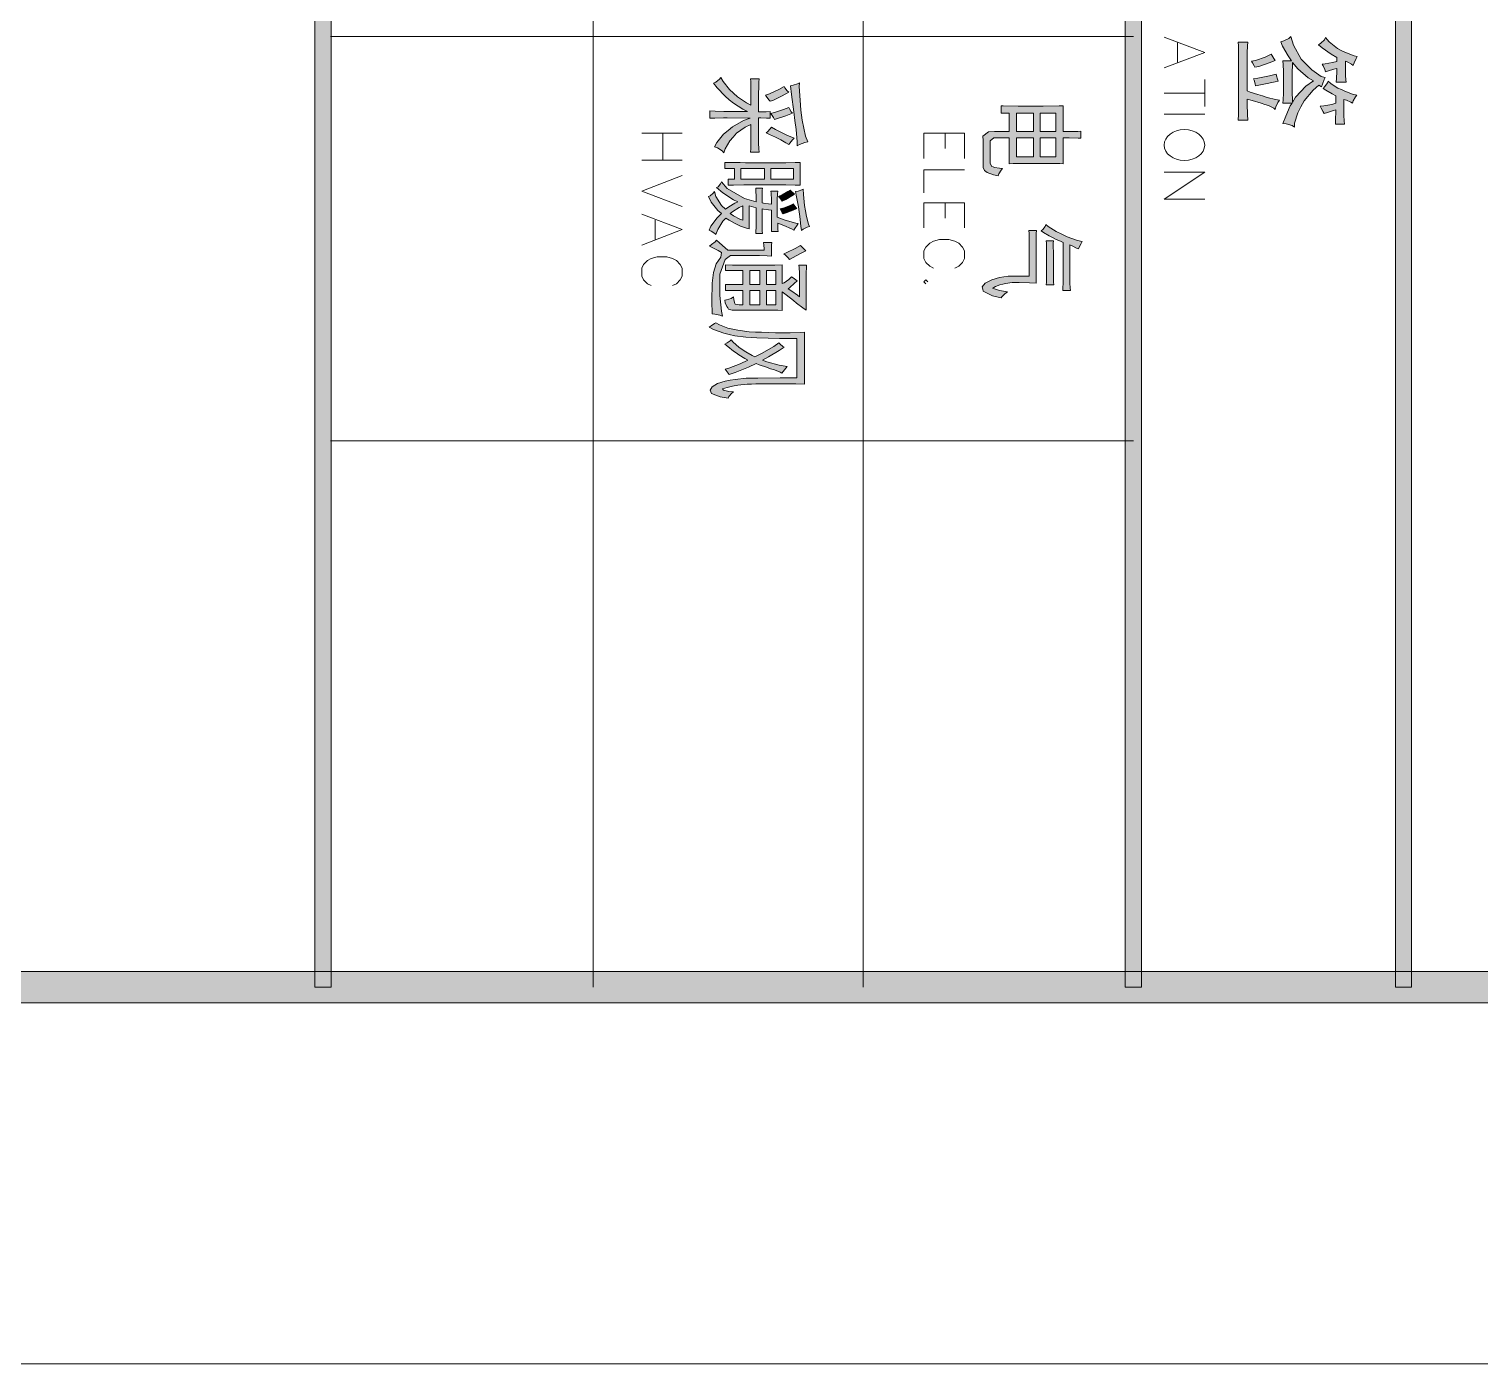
# Model space of a CAD drawing. Header units: millimetres. Extents: x 117 to 78452272, y 10 to 169749766.
# Drawn here: x 78434219 to 78438842, y 169648478 to 169652730 of the extents above; entities that cross this region are included whole.
import ezdxf

# ---------------------------------------------------------------- set-up
doc = ezdxf.new("R2010")
doc.units = ezdxf.units.MM

msp = doc.modelspace()

# ---------------------------------------------------------------- hatches: boundary and pattern name
h = msp.add_hatch(color=0)
h.dxf.hatch_style = 2
h.paths.add_polyline_path([(78435130.19, 169655684.228), (78435181.9, 169655684.228), (78435181.9, 169649677.669), (78435130.19, 169649677.669)])
h = msp.add_hatch(color=0)
h.dxf.hatch_style = 2
h.paths.add_polyline_path([(78437712.247, 169655701.896), (78437763.958, 169655701.896), (78437763.958, 169649677.669), (78437712.247, 169649677.669)])
h = msp.add_hatch(color=0)
h.dxf.hatch_style = 2
h.paths.add_polyline_path([(78438624.5, 169649677.669), (78438572.79, 169649677.669), (78438572.79, 169655684.228), (78438624.5, 169655684.228)])
h = msp.add_hatch(color=0)
h.dxf.hatch_style = 2
h.paths.add_polyline_path([(78438073.356, 169652644.536), (78438073.356, 169652654.878), (78438072.494, 169652676.855), (78438071.633, 169652688.49), (78438102.228, 169652688.49), (78438101.366, 169652676.424), (78438100.935, 169652654.878), (78438100.935, 169652645.829), (78438100.935, 169652532.929), (78438110.415, 169652529.051), (78438134.978, 169652521.294), (78438149.198, 169652516.985), (78438163.849, 169652512.676), (78438190.566, 169652506.212), (78438203.062, 169652503.626), (78438198.753, 169652496.732), (78438192.289, 169652482.511), (78438190.135, 169652474.324), (78438184.964, 169652478.633), (78438168.589, 169652486.39), (78438156.523, 169652490.268), (78438144.889, 169652493.715), (78438116.879, 169652502.334), (78438100.935, 169652507.074), (78438100.935, 169652490.699), (78438101.366, 169652457.518), (78438102.228, 169652440.281), (78438071.633, 169652440.281), (78438072.494, 169652457.518), (78438073.356, 169652482.942), (78438073.356, 169652491.561)])
h = msp.add_hatch(color=0)
h.paths.add_polyline_path([(78438214.266, 169652429.509), (78438223.316, 169652453.209), (78438237.967, 169652485.528), (78438243.569, 169652493.715), (78438214.266, 169652493.715), (78438215.128, 169652504.919), (78438215.99, 169652526.034), (78438215.99, 169652536.376), (78438215.99, 169652583.777), (78438215.99, 169652594.981), (78438215.128, 169652617.389), (78438214.266, 169652629.023), (78438241.845, 169652629.023), (78438230.641, 169652645.398), (78438213.404, 169652675.562), (78438207.803, 169652689.783), (78438217.714, 169652692.368), (78438233.658, 169652700.556), (78438240.121, 169652706.588), (78438248.309, 169652679.01), (78438272.871, 169652634.194), (78438289.677, 169652617.389), (78438306.483, 169652600.583), (78438335.785, 169652579.468), (78438348.713, 169652575.59), (78438345.696, 169652569.126), (78438340.094, 169652554.905), (78438337.509, 169652546.287), (78438329.321, 169652551.027), (78438310.792, 169652535.945), (78438281.92, 169652501.472), (78438272.009, 169652482.511), (78438261.667, 169652463.12), (78438251.756, 169652430.801), (78438251.756, 169652417.443), (78438243.569, 169652422.614), (78438224.608, 169652428.647)])
h.paths.add_polyline_path([(78438245.292, 169652623.852), (78438244.43, 169652614.372), (78438243.569, 169652594.119), (78438243.569, 169652583.777), (78438243.569, 169652536.376), (78438243.569, 169652526.034), (78438244.43, 169652506.212), (78438245.292, 169652496.301), (78438254.773, 169652513.537), (78438287.953, 169652548.011), (78438311.654, 169652565.678), (78438295.279, 169652574.297), (78438262.098, 169652603.168)])
h = msp.add_hatch(color=0)
h.dxf.hatch_style = 2
h.paths.add_polyline_path([(78438384.479, 169652560.938), (78438385.341, 169652573.004), (78438386.202, 169652594.981), (78438386.202, 169652604.461), (78438377.153, 169652602.306), (78438359.485, 169652596.705), (78438350.436, 169652593.688), (78438348.282, 169652601.014), (78438342.249, 169652613.079), (78438339.232, 169652617.819), (78438348.713, 169652619.112), (78438372.413, 169652623.421), (78438386.202, 169652626.438), (78438386.202, 169652639.796), (78438368.535, 169652650.138), (78438339.232, 169652670.391), (78438328.028, 169652679.872), (78438334.923, 169652685.043), (78438346.558, 169652696.246), (78438350.436, 169652703.141), (78438362.071, 169652689.352), (78438387.926, 169652668.237), (78438402.577, 169652661.342), (78438417.228, 169652654.017), (78438441.36, 169652644.536), (78438451.271, 169652642.382), (78438447.824, 169652636.349), (78438441.36, 169652622.129), (78438438.343, 169652614.372), (78438433.172, 169652618.681), (78438421.107, 169652625.145), (78438413.781, 169652627.731), (78438413.781, 169652589.81), (78438413.781, 169652582.484), (78438414.643, 169652568.264), (78438415.505, 169652560.938)])
h = msp.add_hatch(color=0)
h.dxf.hatch_style = 2
h.paths.add_polyline_path([(78438190.135, 169652630.316), (78438170.313, 169652622.129), (78438137.994, 169652611.356), (78438125.066, 169652608.339), (78438123.343, 169652613.079), (78438117.741, 169652622.99), (78438113.863, 169652627.731), (78438126.79, 169652630.316), (78438158.247, 169652641.089), (78438176.776, 169652649.707), (78438179.362, 169652646.691), (78438185.826, 169652636.78)])
h = msp.add_hatch(color=0)
h.dxf.hatch_style = 2
h.paths.add_polyline_path([(78436544.03, 169652466.567), (78436550.063, 169652466.567), (78436568.162, 169652466.998), (78436580.227, 169652467.429), (78436580.227, 169652446.314), (78436569.454, 169652446.745), (78436551.356, 169652447.176), (78436544.03, 169652447.176), (78436544.03, 169652374.351), (78436544.03, 169652366.595), (78436544.461, 169652348.496), (78436545.323, 169652337.723), (78436518.175, 169652337.723), (78436519.037, 169652348.496), (78436519.468, 169652366.164), (78436519.468, 169652373.489), (78436519.468, 169652426.061), (78436501.369, 169652417.874), (78436472.929, 169652398.052), (78436462.587, 169652385.986), (78436452.676, 169652373.92), (78436437.594, 169652348.927), (78436432.853, 169652335.999), (78436427.682, 169652342.463), (78436412.6, 169652351.943), (78436403.12, 169652354.96), (78436410.877, 169652369.18), (78436432.423, 169652395.466), (78436446.643, 169652407.101), (78436460.863, 169652419.166), (78436495.767, 169652438.558), (78436516.882, 169652446.314), (78436444.057, 169652447.176), (78436432.423, 169652447.176), (78436404.844, 169652446.745), (78436388.469, 169652446.314), (78436388.469, 169652469.584), (78436405.275, 169652468.722), (78436432.853, 169652467.429), (78436444.057, 169652467.429), (78436508.695, 169652467.429), (78436493.182, 169652475.186), (78436464.31, 169652494.146), (78436450.521, 169652504.919), (78436437.163, 169652516.123), (78436412.169, 169652542.84), (78436400.535, 169652557.922), (78436407.429, 169652561.369), (78436419.064, 169652570.419), (78436423.804, 169652576.02), (78436431.13, 169652563.093), (78436451.383, 169652537.669), (78436464.31, 169652526.034), (78436476.807, 169652513.968), (78436504.817, 169652495.008), (78436519.468, 169652487.682), (78436519.468, 169652520.863), (78436519.037, 169652563.093), (78436518.175, 169652572.142), (78436545.323, 169652572.142), (78436544.461, 169652561.369), (78436544.03, 169652508.797)])
h = msp.add_hatch(color=0)
h.dxf.hatch_style = 2
h.paths.add_polyline_path([(78438120.326, 169652571.711), (78438134.978, 169652573.435), (78438171.175, 169652580.761), (78438193.151, 169652586.362), (78438194.013, 169652581.622), (78438197.461, 169652570.419), (78438199.615, 169652564.386), (78438190.135, 169652561.8), (78438153.507, 169652554.905), (78438126.79, 169652549.735), (78438125.928, 169652555.767), (78438122.481, 169652566.971)])
h = msp.add_hatch(color=0)
h.dxf.hatch_style = 2
h.paths.add_polyline_path([(78436639.694, 169652528.62), (78436619.441, 169652516.985), (78436589.707, 169652502.764), (78436580.227, 169652500.179), (78436577.642, 169652504.057), (78436570.316, 169652513.537), (78436565.576, 169652519.139), (78436578.934, 169652523.449), (78436608.668, 169652537.238), (78436625.043, 169652546.718), (78436627.628, 169652542.84), (78436634.954, 169652533.36)])
h = msp.add_hatch(color=0)
h.dxf.hatch_style = 2
h.paths.add_polyline_path([(78436666.842, 169652357.976), (78436666.842, 169652370.473), (78436663.394, 169652410.548), (78436659.516, 169652438.558), (78436655.638, 169652466.998), (78436648.743, 169652522.156), (78436645.296, 169652549.735), (78436653.914, 169652551.458), (78436668.134, 169652555.767), (78436673.736, 169652558.784), (78436672.875, 169652547.149), (78436675.891, 169652503.626), (78436678.907, 169652471.738), (78436682.355, 169652439.851), (78436693.128, 169652389.433), (78436700.884, 169652371.335), (78436691.404, 169652368.749), (78436674.167, 169652362.285)])
h = msp.add_hatch(color=0)
h.dxf.hatch_style = 2
h.paths.add_polyline_path([(78438345.696, 169652460.966), (78438342.249, 169652466.998), (78438335.785, 169652478.633), (78438332.769, 169652484.235), (78438344.834, 169652485.528), (78438369.828, 169652490.268), (78438383.186, 169652493.715), (78438383.186, 169652516.985), (78438371.551, 169652523.879), (78438351.298, 169652535.945), (78438342.249, 169652541.116), (78438348.282, 169652546.718), (78438356.038, 169652558.353), (78438358.624, 169652564.386), (78438368.535, 169652555.767), (78438389.65, 169652542.409), (78438400.854, 169652537.238), (78438412.057, 169652532.067), (78438436.62, 169652523.018), (78438449.547, 169652519.57), (78438445.238, 169652513.968), (78438438.774, 169652501.041), (78438436.62, 169652493.715), (78438431.018, 169652497.594), (78438417.228, 169652503.626), (78438409.041, 169652506.212), (78438409.041, 169652460.966), (78438409.041, 169652454.933), (78438409.903, 169652438.127), (78438410.765, 169652426.923), (78438381.462, 169652426.923), (78438382.324, 169652443.298), (78438383.186, 169652466.567), (78438383.186, 169652473.031), (78438375.86, 169652470.877), (78438356.9, 169652464.844)])
h = msp.add_hatch(color=0)
h.dxf.hatch_style = 2
h.paths.add_polyline_path([(78436652.191, 169652462.689), (78436630.214, 169652454.071), (78436601.342, 169652443.729), (78436594.017, 169652442.436), (78436591, 169652448.038), (78436584.967, 169652457.518), (78436581.951, 169652461.396), (78436594.017, 169652463.982), (78436622.888, 169652473.893), (78436639.694, 169652480.788), (78436641.848, 169652476.048), (78436647.881, 169652466.998)])
h = msp.add_hatch(color=0)
h.paths.add_polyline_path([(78437307.616, 169652262.743), (78437292.103, 169652266.191), (78437271.85, 169652273.086), (78437267.541, 169652276.102), (78437263.231, 169652279.118), (78437258.922, 169652289.029), (78437258.922, 169652296.355), (78437258.922, 169652375.213), (78437258.06, 169652389.002), (78437276.59, 169652403.223), (78437295.119, 169652403.653), (78437342.52, 169652403.653), (78437342.52, 169652462.258), (78437317.096, 169652462.258), (78437317.096, 169652485.959), (78437323.56, 169652485.097), (78437370.53, 169652484.666), (78437410.174, 169652484.666), (78437450.25, 169652484.666), (78437501.96, 169652485.097), (78437514.456, 169652485.959), (78437514.456, 169652403.653), (78437532.555, 169652403.653), (78437560.995, 169652404.084), (78437570.907, 169652404.515), (78437570.907, 169652382.539), (78437562.288, 169652382.969), (78437533.848, 169652383.4), (78437514.456, 169652383.4), (78437514.456, 169652301.095), (78437504.114, 169652301.957), (78437462.315, 169652302.388), (78437430.427, 169652302.388), (78437399.401, 169652302.388), (78437355.448, 169652301.957), (78437342.52, 169652301.095), (78437342.52, 169652383.4), (78437306.323, 169652383.4), (78437293.827, 169652383.4), (78437281.761, 169652373.92), (78437281.761, 169652364.009), (78437281.761, 169652310.575), (78437281.761, 169652302.388), (78437286.501, 169652292.477), (78437291.241, 169652291.184), (78437295.981, 169652289.46), (78437311.063, 169652286.875), (78437320.974, 169652286.013), (78437316.234, 169652280.842), (78437309.34, 169652269.207)])
h.paths.add_polyline_path([(78437365.79, 169652322.641), (78437419.655, 169652322.641), (78437419.655, 169652383.4), (78437365.79, 169652383.4)])
h.paths.add_polyline_path([(78437365.79, 169652403.653), (78437419.655, 169652403.653), (78437419.655, 169652462.258), (78437365.79, 169652462.258)])
h.paths.add_polyline_path([(78437441.2, 169652322.641), (78437491.187, 169652322.641), (78437491.187, 169652383.4), (78437441.2, 169652383.4)])
h.paths.add_polyline_path([(78437441.2, 169652403.653), (78437491.187, 169652403.653), (78437491.187, 169652462.258), (78437441.2, 169652462.258)])
h = msp.add_hatch(color=0)
h.dxf.hatch_style = 2
h.paths.add_polyline_path([(78436639.694, 169652362.285), (78436631.075, 169652367.887), (78436614.27, 169652377.368), (78436606.082, 169652381.246), (78436597.895, 169652385.555), (78436578.934, 169652394.604), (78436568.162, 169652399.775), (78436572.471, 169652403.223), (78436580.227, 169652412.272), (78436584.536, 169652417.874), (78436597.464, 169652410.117), (78436633.661, 169652392.45), (78436657.361, 169652382.539), (78436652.191, 169652376.937), (78436643.141, 169652366.595)])
h = msp.add_hatch(color=0)
h.paths.add_polyline_path([(78436676.322, 169652232.579), (78436660.809, 169652233.01), (78436630.214, 169652233.441), (78436615.562, 169652233.441), (78436514.297, 169652233.441), (78436497.06, 169652233.441), (78436463.449, 169652233.01), (78436446.643, 169652232.579), (78436446.643, 169652251.54), (78436466.896, 169652251.54), (78436466.896, 169652286.013), (78436435.87, 169652286.013), (78436435.87, 169652305.404), (78436451.814, 169652305.404), (78436484.994, 169652304.973), (78436501.8, 169652304.542), (78436615.562, 169652304.542), (78436630.214, 169652304.542), (78436660.809, 169652304.973), (78436676.322, 169652305.404)])
h.paths.add_polyline_path([(78436487.149, 169652251.54), (78436562.991, 169652251.54), (78436562.991, 169652286.013), (78436487.149, 169652286.013)])
h.paths.add_polyline_path([(78436583.244, 169652251.54), (78436654.776, 169652251.54), (78436654.776, 169652286.013), (78436583.244, 169652286.013)])
h = msp.add_hatch(color=0)
h.paths.add_polyline_path([(78436403.12, 169652213.188), (78436407.86, 169652196.382), (78436425.528, 169652167.942), (78436438.455, 169652156.307), (78436448.797, 169652163.632), (78436468.189, 169652175.267), (78436477.669, 169652179.576), (78436463.449, 169652186.471), (78436429.837, 169652208.879), (78436410.015, 169652225.254), (78436414.755, 169652227.839), (78436422.08, 169652236.888), (78436425.097, 169652243.352), (78436444.057, 169652221.806), (78436499.215, 169652189.918), (78436535.843, 169652179.576), (78436535.843, 169652195.089), (78436534.981, 169652216.635), (78436534.55, 169652223.099), (78436556.096, 169652223.099), (78436555.234, 169652217.066), (78436554.803, 169652193.797), (78436554.803, 169652176.56), (78436559.974, 169652175.267), (78436575.056, 169652173.113), (78436584.536, 169652172.682), (78436584.536, 169652186.471), (78436583.675, 169652207.155), (78436583.244, 169652214.05), (78436604.79, 169652214.05), (78436603.928, 169652205.001), (78436603.497, 169652187.333), (78436603.497, 169652178.715), (78436603.497, 169652130.883), (78436628.921, 169652121.834), (78436662.101, 169652111.922), (78436669.427, 169652110.63), (78436666.411, 169652105.459), (78436659.516, 169652095.117), (78436656.069, 169652089.515), (78436649.174, 169652093.393), (78436623.75, 169652104.597), (78436604.79, 169652111.922), (78436604.79, 169652105.028), (78436605.22, 169652092.1), (78436606.082, 169652085.206), (78436584.536, 169652085.206), (78436584.536, 169652153.29), (78436575.056, 169652154.152), (78436559.974, 169652156.307), (78436554.803, 169652157.169), (78436554.803, 169652107.613), (78436554.803, 169652100.288), (78436555.234, 169652086.067), (78436556.096, 169652079.173), (78436534.55, 169652079.173), (78436534.981, 169652085.206), (78436535.843, 169652098.995), (78436535.843, 169652106.751), (78436535.843, 169652160.616), (78436514.297, 169652166.649), (78436514.297, 169652093.393), (78436504.817, 169652095.978), (78436486.287, 169652102.442), (78436477.669, 169652106.751), (78436469.051, 169652110.63), (78436450.09, 169652121.403), (78436439.748, 169652127.866), (78436429.837, 169652117.955), (78436413.462, 169652091.669), (78436407.429, 169652075.294), (78436403.982, 169652079.173), (78436393.209, 169652086.498), (78436385.883, 169652089.515), (78436391.916, 169652102.442), (78436411.308, 169652129.159), (78436425.097, 169652142.087), (78436413.462, 169652151.998), (78436393.209, 169652179.145), (78436384.591, 169652196.813), (78436389.762, 169652199.399), (78436399.242, 169652207.586)])
h.paths.add_polyline_path([(78436453.537, 169652142.087), (78436463.449, 169652135.192), (78436483.702, 169652124.419), (78436494.044, 169652120.972), (78436494.044, 169652166.649), (78436481.547, 169652161.478), (78436461.294, 169652149.412)])
h = msp.add_hatch(color=0)
h.dxf.hatch_style = 2
h.paths.add_polyline_path([(78436658.654, 169652204.139), (78436650.036, 169652198.537), (78436630.214, 169652187.333), (78436619.441, 169652181.731), (78436616.855, 169652185.609), (78436610.822, 169652193.366), (78436607.375, 169652196.813), (78436619.01, 169652201.984), (78436637.108, 169652212.326), (78436644.003, 169652217.066), (78436648.743, 169652213.188), (78436656.069, 169652206.724)])
h = msp.add_hatch(color=0)
h.dxf.hatch_style = 2
h.paths.add_polyline_path([(78436685.802, 169652220.083), (78436686.664, 169652202.846), (78436690.111, 169652168.373), (78436693.128, 169652150.705), (78436696.144, 169652133.468), (78436702.608, 169652108.906), (78436706.055, 169652101.58), (78436698.73, 169652098.995), (78436685.802, 169652092.531), (78436680.631, 169652088.222), (78436678.907, 169652102.442), (78436675.46, 169652132.606), (78436672.875, 169652148.119), (78436670.72, 169652164.063), (78436664.687, 169652195.951), (78436661.671, 169652212.326), (78436669.427, 169652213.619), (78436681.924, 169652217.497)])
h = msp.add_hatch(color=0)
h.dxf.hatch_style = 2
h.paths.add_polyline_path([(78436612.977, 169652157.169), (78436625.043, 169652161.047), (78436646.158, 169652169.234), (78436654.776, 169652173.544), (78436656.931, 169652169.665), (78436662.101, 169652161.909), (78436665.549, 169652158.461), (78436653.483, 169652152.86), (78436631.937, 169652144.241), (78436622.457, 169652141.225), (78436619.441, 169652145.103), (78436614.701, 169652153.29)])
h = msp.add_hatch(color=0)
h.dxf.hatch_style = 2
h.paths.add_polyline_path([(78437317.096, 169651873.625), (78437289.086, 169651880.52), (78437259.784, 169651894.74), (78437258.06, 169651901.635), (78437256.337, 169651908.96), (78437265.386, 169651921.026), (78437276.59, 169651926.197), (78437287.363, 169651931.368), (78437311.925, 169651938.263), (78437325.714, 169651940.417), (78437339.504, 169651942.572), (78437380.01, 169651943.434), (78437406.296, 169651942.572), (78437406.296, 169652053.749), (78437406.296, 169652061.936), (78437405.434, 169652079.173), (78437405.003, 169652088.222), (78437429.135, 169652088.222), (78437428.273, 169652079.173), (78437427.842, 169652061.936), (78437427.842, 169652053.749), (78437427.842, 169651921.026), (78437406.727, 169651921.888), (78437374.408, 169651922.75), (78437362.773, 169651922.75), (78437351.57, 169651922.319), (78437330.886, 169651919.733), (78437321.836, 169651917.579), (78437312.356, 169651915.424), (78437298.567, 169651910.253), (78437293.827, 169651907.237), (78437289.086, 169651904.651), (78437311.063, 169651897.325), (78437337.349, 169651892.585), (78437328.3, 169651886.983), (78437318.389, 169651877.503)])
h = msp.add_hatch(color=0)
h.dxf.hatch_style = 2
h.paths.add_polyline_path([(78437563.15, 169652029.617), (78437556.686, 169652032.634), (78437543.328, 169652039.097), (78437536.002, 169652042.545), (78437536.002, 169651931.368), (78437536.002, 169651921.888), (78437536.433, 169651904.651), (78437537.295, 169651896.895), (78437513.164, 169651896.895), (78437513.594, 169651904.651), (78437514.456, 169651921.888), (78437514.456, 169651931.368), (78437514.456, 169652050.732), (78437507.562, 169652053.318), (78437490.325, 169652061.074), (78437479.983, 169652066.676), (78437469.21, 169652071.847), (78437451.542, 169652082.189), (78437444.217, 169652087.36), (78437449.388, 169652091.238), (78437456.713, 169652101.58), (78437458.868, 169652107.613), (78437466.194, 169652101.149), (78437491.618, 169652085.636), (78437509.716, 169652077.018), (78437527.384, 169652068.4), (78437560.134, 169652056.334), (78437575.216, 169652052.887), (78437571.768, 169652047.285), (78437565.735, 169652035.65)])
h = msp.add_hatch(color=0)
h.dxf.hatch_style = 2
h.paths.add_polyline_path([(78436584.536, 169652007.209), (78436570.747, 169652007.64), (78436546.616, 169652008.502), (78436535.843, 169652008.502), (78436454.83, 169652008.502), (78436437.594, 169651995.575), (78436420.788, 169651949.036), (78436420.788, 169651914.993), (78436420.788, 169651880.951), (78436425.097, 169651831.395), (78436428.975, 169651815.882), (78436420.788, 169651818.898), (78436403.982, 169651822.346), (78436395.364, 169651822.777), (78436394.502, 169651863.283), (78436395.795, 169651921.026), (78436397.949, 169651937.832), (78436400.104, 169651955.068), (78436409.153, 169651982.647), (78436416.048, 169651992.989), (78436423.373, 169652003.762), (78436425.097, 169652017.982), (78436420.357, 169652021.43), (78436415.186, 169652024.877), (78436398.38, 169652033.495), (78436387.176, 169652038.666), (78436393.64, 169652043.406), (78436405.275, 169652052.456), (78436410.015, 169652057.196), (78436419.495, 169652049.008), (78436437.163, 169652033.064), (78436445.35, 169652025.739), (78436561.267, 169652025.739), (78436561.267, 169652029.617), (78436560.836, 169652042.114), (78436559.974, 169652050.732), (78436585.829, 169652050.732), (78436584.967, 169652042.976), (78436584.536, 169652020.999)])
h = msp.add_hatch(color=0)
h.dxf.hatch_style = 2
h.paths.add_polyline_path([(78436693.989, 169652023.584), (78436677.615, 169652014.966), (78436652.191, 169652001.177), (78436642.71, 169651996.006), (78436638.401, 169652001.608), (78436628.921, 169652010.657), (78436623.75, 169652014.535), (78436633.661, 169652017.982), (78436660.809, 169652031.341), (78436677.615, 169652040.821), (78436681.924, 169652036.512), (78436689.68, 169652027.893)])
h = msp.add_hatch(color=0)
h.dxf.hatch_style = 2
h.paths.add_polyline_path([(78437483.43, 169651948.605), (78437483.43, 169651940.417), (78437483.861, 169651924.042), (78437484.723, 169651915.855), (78437460.161, 169651915.855), (78437461.023, 169651924.042), (78437461.453, 169651940.417), (78437461.453, 169651948.605), (78437461.453, 169652023.584), (78437461.453, 169652031.772), (78437461.023, 169652047.716), (78437460.161, 169652055.903), (78437483.43, 169652055.903), (78437482.568, 169652047.716), (78437482.568, 169652031.772), (78437483.43, 169652023.584)])
h = msp.add_hatch(color=0)
h.paths.add_polyline_path([(78436695.282, 169651834.842), (78436684.509, 169651842.168), (78436664.256, 169651856.819), (78436654.776, 169651865.007), (78436645.296, 169651872.763), (78436627.628, 169651886.553), (78436619.441, 169651892.585), (78436619.441, 169651833.981), (78436604.79, 169651834.412), (78436575.487, 169651834.842), (78436561.267, 169651834.842), (78436468.189, 169651834.842), (78436459.57, 169651834.412), (78436447.936, 169651837.859), (78436445.35, 169651842.168), (78436442.334, 169651846.046), (78436437.594, 169651858.112), (78436435.87, 169651866.299), (78436441.903, 169651867.592), (78436456.123, 169651872.332), (78436464.31, 169651876.641), (78436464.741, 169651868.885), (78436466.896, 169651858.974), (78436468.189, 169651856.388), (78436469.481, 169651853.803), (78436482.409, 169651851.648), (78436494.044, 169651852.079), (78436494.044, 169651897.756), (78436438.455, 169651897.756), (78436438.455, 169651916.286), (78436494.044, 169651916.286), (78436494.044, 169651960.67), (78436438.455, 169651960.67), (78436438.455, 169651978.769), (78436460.863, 169651978.338), (78436505.248, 169651977.907), (78436527.655, 169651977.907), (78436550.063, 169651977.907), (78436595.74, 169651978.338), (78436619.441, 169651978.769), (78436619.441, 169651919.302), (78436625.043, 169651921.457), (78436639.694, 169651932.661), (78436649.174, 169651941.279), (78436653.483, 169651937.832), (78436662.101, 169651931.368), (78436666.842, 169651928.351), (78436657.361, 169651919.302), (78436643.141, 169651906.375), (78436638.401, 169651902.927), (78436650.036, 169651894.74), (78436667.704, 169651882.243), (78436673.736, 169651877.503), (78436673.736, 169651942.572), (78436673.736, 169651952.483), (78436672.875, 169651970.151), (78436672.444, 169651977.907), (78436696.575, 169651977.907), (78436696.144, 169651970.151), (78436695.282, 169651953.776), (78436695.282, 169651944.295)])
h.paths.add_polyline_path([(78436515.59, 169651852.079), (78436547.908, 169651852.079), (78436547.908, 169651897.756), (78436515.59, 169651897.756)])
h.paths.add_polyline_path([(78436515.59, 169651916.286), (78436547.908, 169651916.286), (78436547.908, 169651960.67), (78436515.59, 169651960.67)])
h.paths.add_polyline_path([(78436569.454, 169651852.079), (78436599.188, 169651852.079), (78436599.188, 169651897.756), (78436569.454, 169651897.756)])
h.paths.add_polyline_path([(78436569.454, 169651916.286), (78436599.188, 169651916.286), (78436599.188, 169651960.67), (78436569.454, 169651960.67)])
h = msp.add_hatch(color=0)
h.dxf.hatch_style = 2
h.paths.add_polyline_path([(78436689.68, 169651598.7), (78436662.963, 169651599.561), (78436613.839, 169651600.423), (78436591.862, 169651600.423), (78436569.885, 169651599.992), (78436534.55, 169651599.561), (78436520.761, 169651599.131), (78436507.402, 169651599.131), (78436477.238, 169651595.252), (78436460.863, 169651592.236), (78436444.057, 169651588.789), (78436428.975, 169651583.618), (78436430.268, 169651581.463), (78436431.561, 169651579.308), (78436448.797, 169651575.861), (78436464.31, 169651574.568), (78436458.278, 169651569.828), (78436449.228, 169651559.917), (78436446.643, 169651554.315), (78436421.65, 169651559.055), (78436394.071, 169651569.397), (78436391.916, 169651574.999), (78436389.331, 169651580.17), (78436395.364, 169651590.512), (78436403.982, 169651595.683), (78436412.6, 169651600.854), (78436437.163, 169651608.611), (78436453.537, 169651611.627), (78436469.481, 169651614.213), (78436504.386, 169651617.66), (78436522.915, 169651618.091), (78436541.445, 169651618.522), (78436612.977, 169651618.953), (78436665.549, 169651618.953), (78436665.549, 169651744.781), (78436610.822, 169651744.781), (78436538.428, 169651746.073), (78436520.761, 169651747.366), (78436503.524, 169651748.659), (78436468.189, 169651753.399), (78436450.521, 169651757.277), (78436432.853, 169651761.156), (78436400.535, 169651772.79), (78436385.883, 169651780.116), (78436392.347, 169651784.856), (78436403.12, 169651791.751), (78436407.429, 169651794.336), (78436419.064, 169651787.872), (78436446.212, 169651777.53), (78436462.156, 169651774.083), (78436478.1, 169651770.636), (78436513.866, 169651765.896), (78436533.688, 169651765.034), (78436553.51, 169651764.172), (78436597.464, 169651762.879), (78436621.164, 169651762.879), (78436644.434, 169651762.879), (78436678.907, 169651763.31), (78436689.68, 169651764.172)])
h = msp.add_hatch(color=0)
h.dxf.hatch_style = 2
h.paths.add_polyline_path([(78436618.148, 169651634.035), (78436612.977, 169651637.482), (78436594.447, 169651644.377), (78436581.951, 169651648.255), (78436569.023, 169651652.564), (78436545.754, 169651660.752), (78436535.843, 169651664.63), (78436511.28, 169651653.426), (78436469.051, 169651635.759), (78436450.521, 169651629.295), (78436447.074, 169651634.035), (78436440.61, 169651642.653), (78436437.163, 169651646.532), (78436448.797, 169651649.979), (78436484.994, 169651664.199), (78436509.988, 169651674.972), (78436500.077, 169651680.574), (78436481.116, 169651692.209), (78436472.067, 169651698.242), (78436463.449, 169651704.274), (78436445.35, 169651718.495), (78436435.87, 169651726.682), (78436443.195, 169651730.56), (78436453.537, 169651737.455), (78436456.123, 169651740.471), (78436462.587, 169651732.715), (78436480.685, 169651716.771), (78436491.889, 169651709.445), (78436503.093, 169651701.689), (78436522.915, 169651690.054), (78436531.534, 169651685.745), (78436553.51, 169651696.087), (78436591.862, 169651718.495), (78436608.668, 169651730.56), (78436612.977, 169651725.82), (78436621.164, 169651718.926), (78436625.043, 169651716.34), (78436609.53, 169651706.429), (78436575.056, 169651685.745), (78436556.096, 169651675.834), (78436570.316, 169651670.232), (78436609.53, 169651659.459), (78436634.523, 169651654.719)])
h = msp.add_hatch(color=0)
h.dxf.hatch_style = 2
h.paths.add_polyline_path([(78382125.616, 169649627.683), (78382225.589, 169649727.656), (78451021.565, 169649727.656), (78451121.538, 169649627.683)])

# ---------------------------------------------------------------- linework, layer by layer
at = {"color": 0, "lineweight": 0}
for points in [[(78380975.066, 169648477.564), (78452272.087, 169648477.564), (78452272.087, 169749421.277), (78380975.066, 169749421.277)], [(78435130.19, 169655684.228), (78435181.9, 169655684.228), (78435181.9, 169649677.669), (78435130.19, 169649677.669)], [(78437712.247, 169655701.896), (78437763.958, 169655701.896), (78437763.958, 169649677.669), (78437712.247, 169649677.669)], [(78438624.5, 169649677.669), (78438572.79, 169649677.669), (78438572.79, 169655684.228), (78438624.5, 169655684.228)], [(78438073.356, 169652644.536), (78438073.356, 169652654.878), (78438072.494, 169652676.855), (78438071.633, 169652688.49), (78438102.228, 169652688.49), (78438101.366, 169652676.424), (78438100.935, 169652654.878), (78438100.935, 169652645.829), (78438100.935, 169652532.929), (78438110.415, 169652529.051), (78438134.978, 169652521.294), (78438149.198, 169652516.985), (78438163.849, 169652512.676), (78438190.566, 169652506.212), (78438203.062, 169652503.626), (78438198.753, 169652496.732), (78438192.289, 169652482.511), (78438190.135, 169652474.324), (78438184.964, 169652478.633), (78438168.589, 169652486.39), (78438156.523, 169652490.268), (78438144.889, 169652493.715), (78438116.879, 169652502.334), (78438100.935, 169652507.074), (78438100.935, 169652490.699), (78438101.366, 169652457.518), (78438102.228, 169652440.281), (78438071.633, 169652440.281), (78438072.494, 169652457.518), (78438073.356, 169652482.942), (78438073.356, 169652491.561)], [(78438214.266, 169652429.509), (78438223.316, 169652453.209), (78438237.967, 169652485.528), (78438243.569, 169652493.715), (78438214.266, 169652493.715), (78438215.128, 169652504.919), (78438215.99, 169652526.034), (78438215.99, 169652536.376), (78438215.99, 169652583.777), (78438215.99, 169652594.981), (78438215.128, 169652617.389), (78438214.266, 169652629.023), (78438241.845, 169652629.023), (78438230.641, 169652645.398), (78438213.404, 169652675.562), (78438207.803, 169652689.783), (78438217.714, 169652692.368), (78438233.658, 169652700.556), (78438240.121, 169652706.588), (78438248.309, 169652679.01), (78438272.871, 169652634.194), (78438289.677, 169652617.389), (78438306.483, 169652600.583), (78438335.785, 169652579.468), (78438348.713, 169652575.59), (78438345.696, 169652569.126), (78438340.094, 169652554.905), (78438337.509, 169652546.287), (78438329.321, 169652551.027), (78438310.792, 169652535.945), (78438281.92, 169652501.472), (78438272.009, 169652482.511), (78438261.667, 169652463.12), (78438251.756, 169652430.801), (78438251.756, 169652417.443), (78438243.569, 169652422.614), (78438224.608, 169652428.647)], [(78438384.479, 169652560.938), (78438385.341, 169652573.004), (78438386.202, 169652594.981), (78438386.202, 169652604.461), (78438377.153, 169652602.306), (78438359.485, 169652596.705), (78438350.436, 169652593.688), (78438348.282, 169652601.014), (78438342.249, 169652613.079), (78438339.232, 169652617.819), (78438348.713, 169652619.112), (78438372.413, 169652623.421), (78438386.202, 169652626.438), (78438386.202, 169652639.796), (78438368.535, 169652650.138), (78438339.232, 169652670.391), (78438328.028, 169652679.872), (78438334.923, 169652685.043), (78438346.558, 169652696.246), (78438350.436, 169652703.141), (78438362.071, 169652689.352), (78438387.926, 169652668.237), (78438402.577, 169652661.342), (78438417.228, 169652654.017), (78438441.36, 169652644.536), (78438451.271, 169652642.382), (78438447.824, 169652636.349), (78438441.36, 169652622.129), (78438438.343, 169652614.372), (78438433.172, 169652618.681), (78438421.107, 169652625.145), (78438413.781, 169652627.731), (78438413.781, 169652589.81), (78438413.781, 169652582.484), (78438414.643, 169652568.264), (78438415.505, 169652560.938)], [(78438190.135, 169652630.316), (78438170.313, 169652622.129), (78438137.994, 169652611.356), (78438125.066, 169652608.339), (78438123.343, 169652613.079), (78438117.741, 169652622.99), (78438113.863, 169652627.731), (78438126.79, 169652630.316), (78438158.247, 169652641.089), (78438176.776, 169652649.707), (78438179.362, 169652646.691), (78438185.826, 169652636.78)], [(78438245.292, 169652623.852), (78438244.43, 169652614.372), (78438243.569, 169652594.119), (78438243.569, 169652583.777), (78438243.569, 169652536.376), (78438243.569, 169652526.034), (78438244.43, 169652506.212), (78438245.292, 169652496.301), (78438254.773, 169652513.537), (78438287.953, 169652548.011), (78438311.654, 169652565.678), (78438295.279, 169652574.297), (78438262.098, 169652603.168)], [(78436544.03, 169652466.567), (78436550.063, 169652466.567), (78436568.162, 169652466.998), (78436580.227, 169652467.429), (78436580.227, 169652446.314), (78436569.454, 169652446.745), (78436551.356, 169652447.176), (78436544.03, 169652447.176), (78436544.03, 169652374.351), (78436544.03, 169652366.595), (78436544.461, 169652348.496), (78436545.323, 169652337.723), (78436518.175, 169652337.723), (78436519.037, 169652348.496), (78436519.468, 169652366.164), (78436519.468, 169652373.489), (78436519.468, 169652426.061), (78436501.369, 169652417.874), (78436472.929, 169652398.052), (78436462.587, 169652385.986), (78436452.676, 169652373.92), (78436437.594, 169652348.927), (78436432.853, 169652335.999), (78436427.682, 169652342.463), (78436412.6, 169652351.943), (78436403.12, 169652354.96), (78436410.877, 169652369.18), (78436432.423, 169652395.466), (78436446.643, 169652407.101), (78436460.863, 169652419.166), (78436495.767, 169652438.558), (78436516.882, 169652446.314), (78436444.057, 169652447.176), (78436432.423, 169652447.176), (78436404.844, 169652446.745), (78436388.469, 169652446.314), (78436388.469, 169652469.584), (78436405.275, 169652468.722), (78436432.853, 169652467.429), (78436444.057, 169652467.429), (78436508.695, 169652467.429), (78436493.182, 169652475.186), (78436464.31, 169652494.146), (78436450.521, 169652504.919), (78436437.163, 169652516.123), (78436412.169, 169652542.84), (78436400.535, 169652557.922), (78436407.429, 169652561.369), (78436419.064, 169652570.419), (78436423.804, 169652576.02), (78436431.13, 169652563.093), (78436451.383, 169652537.669), (78436464.31, 169652526.034), (78436476.807, 169652513.968), (78436504.817, 169652495.008), (78436519.468, 169652487.682), (78436519.468, 169652520.863), (78436519.037, 169652563.093), (78436518.175, 169652572.142), (78436545.323, 169652572.142), (78436544.461, 169652561.369), (78436544.03, 169652508.797)], [(78438120.326, 169652571.711), (78438134.978, 169652573.435), (78438171.175, 169652580.761), (78438193.151, 169652586.362), (78438194.013, 169652581.622), (78438197.461, 169652570.419), (78438199.615, 169652564.386), (78438190.135, 169652561.8), (78438153.507, 169652554.905), (78438126.79, 169652549.735), (78438125.928, 169652555.767), (78438122.481, 169652566.971)], [(78436639.694, 169652528.62), (78436619.441, 169652516.985), (78436589.707, 169652502.764), (78436580.227, 169652500.179), (78436577.642, 169652504.057), (78436570.316, 169652513.537), (78436565.576, 169652519.139), (78436578.934, 169652523.449), (78436608.668, 169652537.238), (78436625.043, 169652546.718), (78436627.628, 169652542.84), (78436634.954, 169652533.36)], [(78436666.842, 169652357.976), (78436666.842, 169652370.473), (78436663.394, 169652410.548), (78436659.516, 169652438.558), (78436655.638, 169652466.998), (78436648.743, 169652522.156), (78436645.296, 169652549.735), (78436653.914, 169652551.458), (78436668.134, 169652555.767), (78436673.736, 169652558.784), (78436672.875, 169652547.149), (78436675.891, 169652503.626), (78436678.907, 169652471.738), (78436682.355, 169652439.851), (78436693.128, 169652389.433), (78436700.884, 169652371.335), (78436691.404, 169652368.749), (78436674.167, 169652362.285)], [(78438345.696, 169652460.966), (78438342.249, 169652466.998), (78438335.785, 169652478.633), (78438332.769, 169652484.235), (78438344.834, 169652485.528), (78438369.828, 169652490.268), (78438383.186, 169652493.715), (78438383.186, 169652516.985), (78438371.551, 169652523.879), (78438351.298, 169652535.945), (78438342.249, 169652541.116), (78438348.282, 169652546.718), (78438356.038, 169652558.353), (78438358.624, 169652564.386), (78438368.535, 169652555.767), (78438389.65, 169652542.409), (78438400.854, 169652537.238), (78438412.057, 169652532.067), (78438436.62, 169652523.018), (78438449.547, 169652519.57), (78438445.238, 169652513.968), (78438438.774, 169652501.041), (78438436.62, 169652493.715), (78438431.018, 169652497.594), (78438417.228, 169652503.626), (78438409.041, 169652506.212), (78438409.041, 169652460.966), (78438409.041, 169652454.933), (78438409.903, 169652438.127), (78438410.765, 169652426.923), (78438381.462, 169652426.923), (78438382.324, 169652443.298), (78438383.186, 169652466.567), (78438383.186, 169652473.031), (78438375.86, 169652470.877), (78438356.9, 169652464.844)], [(78436652.191, 169652462.689), (78436630.214, 169652454.071), (78436601.342, 169652443.729), (78436594.017, 169652442.436), (78436591, 169652448.038), (78436584.967, 169652457.518), (78436581.951, 169652461.396), (78436594.017, 169652463.982), (78436622.888, 169652473.893), (78436639.694, 169652480.788), (78436641.848, 169652476.048), (78436647.881, 169652466.998)], [(78437307.616, 169652262.743), (78437292.103, 169652266.191), (78437271.85, 169652273.086), (78437267.541, 169652276.102), (78437263.231, 169652279.118), (78437258.922, 169652289.029), (78437258.922, 169652296.355), (78437258.922, 169652375.213), (78437258.06, 169652389.002), (78437276.59, 169652403.223), (78437295.119, 169652403.653), (78437342.52, 169652403.653), (78437342.52, 169652462.258), (78437317.096, 169652462.258), (78437317.096, 169652485.959), (78437323.56, 169652485.097), (78437370.53, 169652484.666), (78437410.174, 169652484.666), (78437450.25, 169652484.666), (78437501.96, 169652485.097), (78437514.456, 169652485.959), (78437514.456, 169652403.653), (78437532.555, 169652403.653), (78437560.995, 169652404.084), (78437570.907, 169652404.515), (78437570.907, 169652382.539), (78437562.288, 169652382.969), (78437533.848, 169652383.4), (78437514.456, 169652383.4), (78437514.456, 169652301.095), (78437504.114, 169652301.957), (78437462.315, 169652302.388), (78437430.427, 169652302.388), (78437399.401, 169652302.388), (78437355.448, 169652301.957), (78437342.52, 169652301.095), (78437342.52, 169652383.4), (78437306.323, 169652383.4), (78437293.827, 169652383.4), (78437281.761, 169652373.92), (78437281.761, 169652364.009), (78437281.761, 169652310.575), (78437281.761, 169652302.388), (78437286.501, 169652292.477), (78437291.241, 169652291.184), (78437295.981, 169652289.46), (78437311.063, 169652286.875), (78437320.974, 169652286.013), (78437316.234, 169652280.842), (78437309.34, 169652269.207)], [(78437365.79, 169652403.653), (78437419.655, 169652403.653), (78437419.655, 169652462.258), (78437365.79, 169652462.258)], [(78437441.2, 169652403.653), (78437491.187, 169652403.653), (78437491.187, 169652462.258), (78437441.2, 169652462.258)], [(78436639.694, 169652362.285), (78436631.075, 169652367.887), (78436614.27, 169652377.368), (78436606.082, 169652381.246), (78436597.895, 169652385.555), (78436578.934, 169652394.604), (78436568.162, 169652399.775), (78436572.471, 169652403.223), (78436580.227, 169652412.272), (78436584.536, 169652417.874), (78436597.464, 169652410.117), (78436633.661, 169652392.45), (78436657.361, 169652382.539), (78436652.191, 169652376.937), (78436643.141, 169652366.595)], [(78437365.79, 169652322.641), (78437419.655, 169652322.641), (78437419.655, 169652383.4), (78437365.79, 169652383.4)], [(78437441.2, 169652322.641), (78437491.187, 169652322.641), (78437491.187, 169652383.4), (78437441.2, 169652383.4)], [(78436676.322, 169652232.579), (78436660.809, 169652233.01), (78436630.214, 169652233.441), (78436615.562, 169652233.441), (78436514.297, 169652233.441), (78436497.06, 169652233.441), (78436463.449, 169652233.01), (78436446.643, 169652232.579), (78436446.643, 169652251.54), (78436466.896, 169652251.54), (78436466.896, 169652286.013), (78436435.87, 169652286.013), (78436435.87, 169652305.404), (78436451.814, 169652305.404), (78436484.994, 169652304.973), (78436501.8, 169652304.542), (78436615.562, 169652304.542), (78436630.214, 169652304.542), (78436660.809, 169652304.973), (78436676.322, 169652305.404)], [(78436487.149, 169652251.54), (78436562.991, 169652251.54), (78436562.991, 169652286.013), (78436487.149, 169652286.013)], [(78436583.244, 169652251.54), (78436654.776, 169652251.54), (78436654.776, 169652286.013), (78436583.244, 169652286.013)], [(78436403.12, 169652213.188), (78436407.86, 169652196.382), (78436425.528, 169652167.942), (78436438.455, 169652156.307), (78436448.797, 169652163.632), (78436468.189, 169652175.267), (78436477.669, 169652179.576), (78436463.449, 169652186.471), (78436429.837, 169652208.879), (78436410.015, 169652225.254), (78436414.755, 169652227.839), (78436422.08, 169652236.888), (78436425.097, 169652243.352), (78436444.057, 169652221.806), (78436499.215, 169652189.918), (78436535.843, 169652179.576), (78436535.843, 169652195.089), (78436534.981, 169652216.635), (78436534.55, 169652223.099), (78436556.096, 169652223.099), (78436555.234, 169652217.066), (78436554.803, 169652193.797), (78436554.803, 169652176.56), (78436559.974, 169652175.267), (78436575.056, 169652173.113), (78436584.536, 169652172.682), (78436584.536, 169652186.471), (78436583.675, 169652207.155), (78436583.244, 169652214.05), (78436604.79, 169652214.05), (78436603.928, 169652205.001), (78436603.497, 169652187.333), (78436603.497, 169652178.715), (78436603.497, 169652130.883), (78436628.921, 169652121.834), (78436662.101, 169652111.922), (78436669.427, 169652110.63), (78436666.411, 169652105.459), (78436659.516, 169652095.117), (78436656.069, 169652089.515), (78436649.174, 169652093.393), (78436623.75, 169652104.597), (78436604.79, 169652111.922), (78436604.79, 169652105.028), (78436605.22, 169652092.1), (78436606.082, 169652085.206), (78436584.536, 169652085.206), (78436584.536, 169652153.29), (78436575.056, 169652154.152), (78436559.974, 169652156.307), (78436554.803, 169652157.169), (78436554.803, 169652107.613), (78436554.803, 169652100.288), (78436555.234, 169652086.067), (78436556.096, 169652079.173), (78436534.55, 169652079.173), (78436534.981, 169652085.206), (78436535.843, 169652098.995), (78436535.843, 169652106.751), (78436535.843, 169652160.616), (78436514.297, 169652166.649), (78436514.297, 169652093.393), (78436504.817, 169652095.978), (78436486.287, 169652102.442), (78436477.669, 169652106.751), (78436469.051, 169652110.63), (78436450.09, 169652121.403), (78436439.748, 169652127.866), (78436429.837, 169652117.955), (78436413.462, 169652091.669), (78436407.429, 169652075.294), (78436403.982, 169652079.173), (78436393.209, 169652086.498), (78436385.883, 169652089.515), (78436391.916, 169652102.442), (78436411.308, 169652129.159), (78436425.097, 169652142.087), (78436413.462, 169652151.998), (78436393.209, 169652179.145), (78436384.591, 169652196.813), (78436389.762, 169652199.399), (78436399.242, 169652207.586)], [(78436658.654, 169652204.139), (78436650.036, 169652198.537), (78436630.214, 169652187.333), (78436619.441, 169652181.731), (78436616.855, 169652185.609), (78436610.822, 169652193.366), (78436607.375, 169652196.813), (78436619.01, 169652201.984), (78436637.108, 169652212.326), (78436644.003, 169652217.066), (78436648.743, 169652213.188), (78436656.069, 169652206.724)], [(78436685.802, 169652220.083), (78436686.664, 169652202.846), (78436690.111, 169652168.373), (78436693.128, 169652150.705), (78436696.144, 169652133.468), (78436702.608, 169652108.906), (78436706.055, 169652101.58), (78436698.73, 169652098.995), (78436685.802, 169652092.531), (78436680.631, 169652088.222), (78436678.907, 169652102.442), (78436675.46, 169652132.606), (78436672.875, 169652148.119), (78436670.72, 169652164.063), (78436664.687, 169652195.951), (78436661.671, 169652212.326), (78436669.427, 169652213.619), (78436681.924, 169652217.497)], [(78436453.537, 169652142.087), (78436463.449, 169652135.192), (78436483.702, 169652124.419), (78436494.044, 169652120.972), (78436494.044, 169652166.649), (78436481.547, 169652161.478), (78436461.294, 169652149.412)], [(78436612.977, 169652157.169), (78436625.043, 169652161.047), (78436646.158, 169652169.234), (78436654.776, 169652173.544), (78436656.931, 169652169.665), (78436662.101, 169652161.909), (78436665.549, 169652158.461), (78436653.483, 169652152.86), (78436631.937, 169652144.241), (78436622.457, 169652141.225), (78436619.441, 169652145.103), (78436614.701, 169652153.29)], [(78437317.096, 169651873.625), (78437289.086, 169651880.52), (78437259.784, 169651894.74), (78437258.06, 169651901.635), (78437256.337, 169651908.96), (78437265.386, 169651921.026), (78437276.59, 169651926.197), (78437287.363, 169651931.368), (78437311.925, 169651938.263), (78437325.714, 169651940.417), (78437339.504, 169651942.572), (78437380.01, 169651943.434), (78437406.296, 169651942.572), (78437406.296, 169652053.749), (78437406.296, 169652061.936), (78437405.434, 169652079.173), (78437405.003, 169652088.222), (78437429.135, 169652088.222), (78437428.273, 169652079.173), (78437427.842, 169652061.936), (78437427.842, 169652053.749), (78437427.842, 169651921.026), (78437406.727, 169651921.888), (78437374.408, 169651922.75), (78437362.773, 169651922.75), (78437351.57, 169651922.319), (78437330.886, 169651919.733), (78437321.836, 169651917.579), (78437312.356, 169651915.424), (78437298.567, 169651910.253), (78437293.827, 169651907.237), (78437289.086, 169651904.651), (78437311.063, 169651897.325), (78437337.349, 169651892.585), (78437328.3, 169651886.983), (78437318.389, 169651877.503)], [(78437563.15, 169652029.617), (78437556.686, 169652032.634), (78437543.328, 169652039.097), (78437536.002, 169652042.545), (78437536.002, 169651931.368), (78437536.002, 169651921.888), (78437536.433, 169651904.651), (78437537.295, 169651896.895), (78437513.164, 169651896.895), (78437513.594, 169651904.651), (78437514.456, 169651921.888), (78437514.456, 169651931.368), (78437514.456, 169652050.732), (78437507.562, 169652053.318), (78437490.325, 169652061.074), (78437479.983, 169652066.676), (78437469.21, 169652071.847), (78437451.542, 169652082.189), (78437444.217, 169652087.36), (78437449.388, 169652091.238), (78437456.713, 169652101.58), (78437458.868, 169652107.613), (78437466.194, 169652101.149), (78437491.618, 169652085.636), (78437509.716, 169652077.018), (78437527.384, 169652068.4), (78437560.134, 169652056.334), (78437575.216, 169652052.887), (78437571.768, 169652047.285), (78437565.735, 169652035.65)], [(78436584.536, 169652007.209), (78436570.747, 169652007.64), (78436546.616, 169652008.502), (78436535.843, 169652008.502), (78436454.83, 169652008.502), (78436437.594, 169651995.575), (78436420.788, 169651949.036), (78436420.788, 169651914.993), (78436420.788, 169651880.951), (78436425.097, 169651831.395), (78436428.975, 169651815.882), (78436420.788, 169651818.898), (78436403.982, 169651822.346), (78436395.364, 169651822.777), (78436394.502, 169651863.283), (78436395.795, 169651921.026), (78436397.949, 169651937.832), (78436400.104, 169651955.068), (78436409.153, 169651982.647), (78436416.048, 169651992.989), (78436423.373, 169652003.762), (78436425.097, 169652017.982), (78436420.357, 169652021.43), (78436415.186, 169652024.877), (78436398.38, 169652033.495), (78436387.176, 169652038.666), (78436393.64, 169652043.406), (78436405.275, 169652052.456), (78436410.015, 169652057.196), (78436419.495, 169652049.008), (78436437.163, 169652033.064), (78436445.35, 169652025.739), (78436561.267, 169652025.739), (78436561.267, 169652029.617), (78436560.836, 169652042.114), (78436559.974, 169652050.732), (78436585.829, 169652050.732), (78436584.967, 169652042.976), (78436584.536, 169652020.999)], [(78436693.989, 169652023.584), (78436677.615, 169652014.966), (78436652.191, 169652001.177), (78436642.71, 169651996.006), (78436638.401, 169652001.608), (78436628.921, 169652010.657), (78436623.75, 169652014.535), (78436633.661, 169652017.982), (78436660.809, 169652031.341), (78436677.615, 169652040.821), (78436681.924, 169652036.512), (78436689.68, 169652027.893)], [(78437483.43, 169651948.605), (78437483.43, 169651940.417), (78437483.861, 169651924.042), (78437484.723, 169651915.855), (78437460.161, 169651915.855), (78437461.023, 169651924.042), (78437461.453, 169651940.417), (78437461.453, 169651948.605), (78437461.453, 169652023.584), (78437461.453, 169652031.772), (78437461.023, 169652047.716), (78437460.161, 169652055.903), (78437483.43, 169652055.903), (78437482.568, 169652047.716), (78437482.568, 169652031.772), (78437483.43, 169652023.584)], [(78436695.282, 169651834.842), (78436684.509, 169651842.168), (78436664.256, 169651856.819), (78436654.776, 169651865.007), (78436645.296, 169651872.763), (78436627.628, 169651886.553), (78436619.441, 169651892.585), (78436619.441, 169651833.981), (78436604.79, 169651834.412), (78436575.487, 169651834.842), (78436561.267, 169651834.842), (78436468.189, 169651834.842), (78436459.57, 169651834.412), (78436447.936, 169651837.859), (78436445.35, 169651842.168), (78436442.334, 169651846.046), (78436437.594, 169651858.112), (78436435.87, 169651866.299), (78436441.903, 169651867.592), (78436456.123, 169651872.332), (78436464.31, 169651876.641), (78436464.741, 169651868.885), (78436466.896, 169651858.974), (78436468.189, 169651856.388), (78436469.481, 169651853.803), (78436482.409, 169651851.648), (78436494.044, 169651852.079), (78436494.044, 169651897.756), (78436438.455, 169651897.756), (78436438.455, 169651916.286), (78436494.044, 169651916.286), (78436494.044, 169651960.67), (78436438.455, 169651960.67), (78436438.455, 169651978.769), (78436460.863, 169651978.338), (78436505.248, 169651977.907), (78436527.655, 169651977.907), (78436550.063, 169651977.907), (78436595.74, 169651978.338), (78436619.441, 169651978.769), (78436619.441, 169651919.302), (78436625.043, 169651921.457), (78436639.694, 169651932.661), (78436649.174, 169651941.279), (78436653.483, 169651937.832), (78436662.101, 169651931.368), (78436666.842, 169651928.351), (78436657.361, 169651919.302), (78436643.141, 169651906.375), (78436638.401, 169651902.927), (78436650.036, 169651894.74), (78436667.704, 169651882.243), (78436673.736, 169651877.503), (78436673.736, 169651942.572), (78436673.736, 169651952.483), (78436672.875, 169651970.151), (78436672.444, 169651977.907), (78436696.575, 169651977.907), (78436696.144, 169651970.151), (78436695.282, 169651953.776), (78436695.282, 169651944.295)], [(78436515.59, 169651916.286), (78436547.908, 169651916.286), (78436547.908, 169651960.67), (78436515.59, 169651960.67)], [(78436569.454, 169651916.286), (78436599.188, 169651916.286), (78436599.188, 169651960.67), (78436569.454, 169651960.67)], [(78436515.59, 169651852.079), (78436547.908, 169651852.079), (78436547.908, 169651897.756), (78436515.59, 169651897.756)], [(78436569.454, 169651852.079), (78436599.188, 169651852.079), (78436599.188, 169651897.756), (78436569.454, 169651897.756)], [(78436689.68, 169651598.7), (78436662.963, 169651599.561), (78436613.839, 169651600.423), (78436591.862, 169651600.423), (78436569.885, 169651599.992), (78436534.55, 169651599.561), (78436520.761, 169651599.131), (78436507.402, 169651599.131), (78436477.238, 169651595.252), (78436460.863, 169651592.236), (78436444.057, 169651588.789), (78436428.975, 169651583.618), (78436430.268, 169651581.463), (78436431.561, 169651579.308), (78436448.797, 169651575.861), (78436464.31, 169651574.568), (78436458.278, 169651569.828), (78436449.228, 169651559.917), (78436446.643, 169651554.315), (78436421.65, 169651559.055), (78436394.071, 169651569.397), (78436391.916, 169651574.999), (78436389.331, 169651580.17), (78436395.364, 169651590.512), (78436403.982, 169651595.683), (78436412.6, 169651600.854), (78436437.163, 169651608.611), (78436453.537, 169651611.627), (78436469.481, 169651614.213), (78436504.386, 169651617.66), (78436522.915, 169651618.091), (78436541.445, 169651618.522), (78436612.977, 169651618.953), (78436665.549, 169651618.953), (78436665.549, 169651744.781), (78436610.822, 169651744.781), (78436538.428, 169651746.073), (78436520.761, 169651747.366), (78436503.524, 169651748.659), (78436468.189, 169651753.399), (78436450.521, 169651757.277), (78436432.853, 169651761.156), (78436400.535, 169651772.79), (78436385.883, 169651780.116), (78436392.347, 169651784.856), (78436403.12, 169651791.751), (78436407.429, 169651794.336), (78436419.064, 169651787.872), (78436446.212, 169651777.53), (78436462.156, 169651774.083), (78436478.1, 169651770.636), (78436513.866, 169651765.896), (78436533.688, 169651765.034), (78436553.51, 169651764.172), (78436597.464, 169651762.879), (78436621.164, 169651762.879), (78436644.434, 169651762.879), (78436678.907, 169651763.31), (78436689.68, 169651764.172)], [(78436618.148, 169651634.035), (78436612.977, 169651637.482), (78436594.447, 169651644.377), (78436581.951, 169651648.255), (78436569.023, 169651652.564), (78436545.754, 169651660.752), (78436535.843, 169651664.63), (78436511.28, 169651653.426), (78436469.051, 169651635.759), (78436450.521, 169651629.295), (78436447.074, 169651634.035), (78436440.61, 169651642.653), (78436437.163, 169651646.532), (78436448.797, 169651649.979), (78436484.994, 169651664.199), (78436509.988, 169651674.972), (78436500.077, 169651680.574), (78436481.116, 169651692.209), (78436472.067, 169651698.242), (78436463.449, 169651704.274), (78436445.35, 169651718.495), (78436435.87, 169651726.682), (78436443.195, 169651730.56), (78436453.537, 169651737.455), (78436456.123, 169651740.471), (78436462.587, 169651732.715), (78436480.685, 169651716.771), (78436491.889, 169651709.445), (78436503.093, 169651701.689), (78436522.915, 169651690.054), (78436531.534, 169651685.745), (78436553.51, 169651696.087), (78436591.862, 169651718.495), (78436608.668, 169651730.56), (78436612.977, 169651725.82), (78436621.164, 169651718.926), (78436625.043, 169651716.34), (78436609.53, 169651706.429), (78436575.056, 169651685.745), (78436556.096, 169651675.834), (78436570.316, 169651670.232), (78436609.53, 169651659.459), (78436634.523, 169651654.719)], [(78382125.616, 169649627.683), (78382225.589, 169649727.656), (78451021.565, 169649727.656), (78451121.538, 169649627.683)]]:
    msp.add_lwpolyline(points, close=True, dxfattribs=at)
for points in [[(78436016.587, 169655701.896), (78436016.587, 169649677.669)], [(78436877.129, 169655701.896), (78436877.129, 169649677.669)], [(78437738.103, 169652706.158), (78435180.176, 169652706.158)], [(78437835.921, 169652704.865), (78437965.196, 169652655.74), (78437835.921, 169652606.616)], [(78437879.013, 169652686.335), (78437879.013, 169652624.714)], [(78437965.196, 169652569.557), (78437965.196, 169652483.373)], [(78437965.196, 169652526.465), (78437835.921, 169652526.465)], [(78437835.921, 169652458.811), (78437965.196, 169652458.811)], [(78436171.287, 169652398.482), (78436300.131, 169652398.482)], [(78436238.941, 169652398.482), (78436238.941, 169652312.299)], [(78437070.611, 169652398.482), (78437199.456, 169652398.482), (78437199.456, 169652318.332)], [(78437070.611, 169652398.482), (78437070.611, 169652318.332)], [(78437138.265, 169652398.482), (78437138.265, 169652349.358)], [(78436300.131, 169652312.299), (78436171.287, 169652312.299)], [(78436300.131, 169652263.174), (78436171.287, 169652214.05), (78436300.131, 169652164.925)], [(78437199.456, 169652281.704), (78437070.611, 169652281.704), (78437070.611, 169652208.017)], [(78437835.921, 169652274.378), (78437965.196, 169652274.378), (78437835.921, 169652188.626), (78437965.196, 169652188.626)], [(78437070.611, 169652176.991), (78437199.456, 169652176.991), (78437199.456, 169652097.271)], [(78437070.611, 169652176.991), (78437070.611, 169652097.271)], [(78437138.265, 169652176.991), (78437138.265, 169652127.866)], [(78436171.287, 169652140.363), (78436300.131, 169652091.238), (78436171.287, 169652042.114)], [(78436214.378, 169652121.834), (78436214.378, 169652060.212)], [(78437168.86, 169651967.996), (78437181.357, 169651974.46), (78437193.423, 169651986.525), (78437199.456, 169651999.022), (78437199.456, 169652023.584), (78437193.423, 169652035.65), (78437181.357, 169652048.147), (78437168.86, 169652054.179), (78437150.331, 169652060.212), (78437119.736, 169652060.212), (78437101.206, 169652054.179), (78437089.141, 169652048.147), (78437076.644, 169652035.65), (78437070.611, 169652023.584), (78437070.611, 169651999.022), (78437076.644, 169651986.525), (78437089.141, 169651974.46), (78437101.206, 169651967.996)], [(78436269.536, 169651912.838), (78436282.032, 169651918.871), (78436294.098, 169651931.368), (78436300.131, 169651943.434), (78436300.131, 169651967.996), (78436294.098, 169651980.493), (78436282.032, 169651992.558), (78436269.536, 169651999.022), (78436251.006, 169652005.055), (78436220.411, 169652005.055), (78436201.882, 169651999.022), (78436189.816, 169651992.558), (78436177.319, 169651980.493), (78436171.287, 169651967.996), (78436171.287, 169651943.434), (78436177.319, 169651931.368), (78436189.816, 169651918.871), (78436201.882, 169651912.838)], [(78437082.677, 169651924.904), (78437076.644, 169651931.368), (78437070.611, 169651924.904), (78437076.644, 169651918.871)], [(78437738.103, 169651418.145), (78435180.176, 169651418.145)]]:
    msp.add_lwpolyline(points, dxfattribs=at)
msp.add_ellipse((78437900.558, 169652360.562), major_axis=(64.638, 0), ratio=0.76, start_param=0, end_param=6.283185, dxfattribs=at)

doc.saveas('drawing.dxf')
